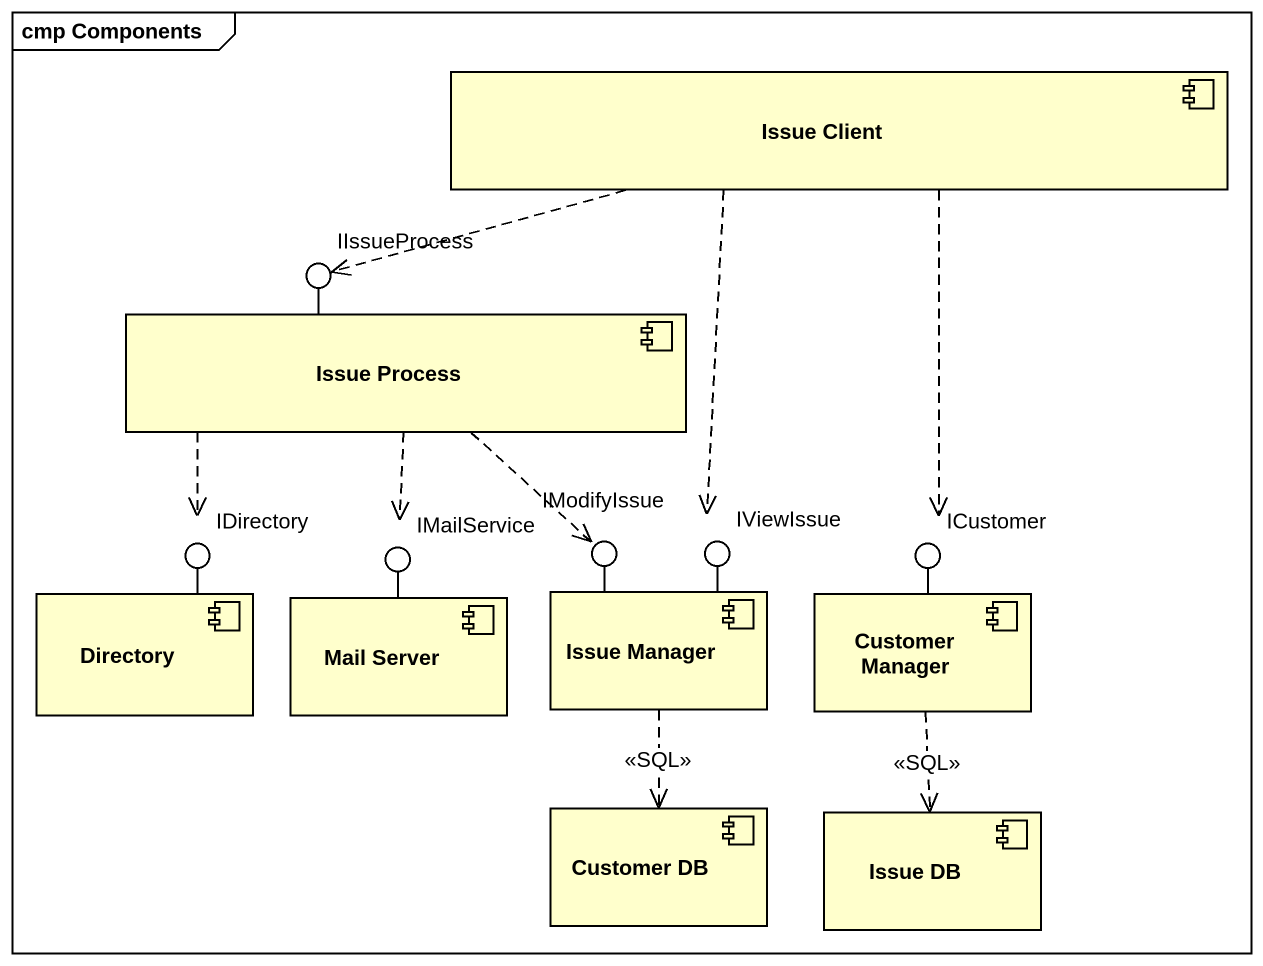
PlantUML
@startuml
mainframe cmp Components
component "Issue Client" as Issue_Client
() IIssueProcess
component "Issue Process" as Issue_Process
() IDirectory
() IMailService
() IModifyIssue
() IViewIssue
() ICustomer
component Directory
component "Mail Server" as Mail_Server
component "Issue Manager" as Issue_Manager
component "Customer Manager" as Customer_Manager
component "Customer DB" as Customer_DB
component "Issue DB" as Issue_DB
Issue_Process -up- IIssueProcess
Directory -up- IDirectory
Mail_Server -up- IMailService
Issue_Manager -up- IModifyIssue
Issue_Manager -up- IViewIssue
Customer_Manager -up- ICustomer
Issue_Client .left.> IIssueProcess
Issue_Client ..> IViewIssue
Issue_Client ..> ICustomer
Issue_Process ..> IDirectory
Issue_Process ..> IMailService
Issue_Process ..> IModifyIssue
Issue_Manager ..> Customer_DB : <<SQL>>
Customer_Manager ..> Issue_DB : <<SQL>>
@enduml
